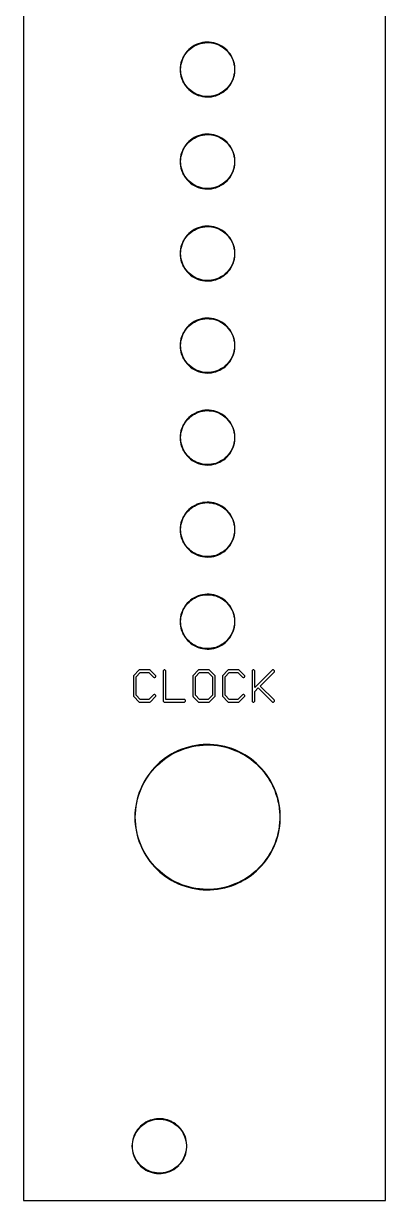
# Model space of a CAD drawing. Extents: x 3 to 23, y 9 to 138.
# Drawn here: x 3.3 to 23.3, y 9.3 to 74.2 of the extents above; entities that cross this region are included whole.
import ezdxf

# ---------------------------------------------------------------- set-up
doc = ezdxf.new("R2010")
doc.units = 0

msp = doc.modelspace()

# ---------------------------------------------------------------- linework, layer by layer
at = {"color": 5, "true_color": 0x0000ff}
msp.add_polyline3d([(23.32228, 9.25322, 0), (23.32228, 137.75436, 0), (3.3401, 137.75436, 0), (3.3401, 9.25322, 0), (23.32228, 9.25322, 0)], close=True, dxfattribs=at)
at = {"color": 34, "true_color": 0x008000}
for points in [[(3.3401, 9.25322, 0), (23.32228, 9.25322, 0), (23.32228, 137.75436, 0), (3.3401, 137.75436, 0), (3.3401, 9.25322, 0)], [(13.34769, 73.19517, 0), (13.22578, 73.17739, 0), (13.22185, 73.17677, 0), (13.10247, 73.14883, 0), (12.98563, 73.11327, 0), (12.87133, 73.06755, 0), (12.86779, 73.06574, 0), (12.75857, 73.00987, 0), (12.65443, 72.94637, 0), (12.55791, 72.87271, 0), (12.46393, 72.79143, 0), (12.37476, 72.70226, 0), (12.29856, 72.60827, 0), (12.22744, 72.50922, 0), (12.16394, 72.40254, 0), (12.16214, 72.399, 0), (12.11134, 72.28724, 0), (12.06562, 72.17294, 0), (12.0326, 72.0561, 0), (12.0072, 71.93671, 0), (12.00658, 71.93279, 0), (11.99134, 71.81088, 0), (11.98625, 71.68895, 0), (11.99134, 71.56703, 0), (12.00658, 71.44512, 0), (12.0072, 71.44119, 0), (12.0326, 71.32181, 0), (12.06562, 71.20497, 0), (12.11134, 71.09067, 0), (12.16214, 70.97891, 0), (12.16394, 70.97537, 0), (12.22744, 70.86869, 0), (12.29856, 70.76963, 0), (12.37476, 70.67565, 0), (12.37757, 70.67283, 0), (12.37759, 70.67282, 0), (12.46393, 70.58647, 0), (12.55791, 70.5052, 0), (12.65443, 70.43154, 0), (12.75857, 70.36803, 0), (12.86779, 70.31216, 0), (12.87133, 70.31036, 0), (12.98563, 70.26464, 0), (13.10247, 70.22908, 0), (13.22185, 70.20113, 0), (13.22578, 70.20052, 0), (13.34769, 70.18274, 0), (13.46962, 70.17512, 0), (13.59154, 70.17766, 0), (13.71346, 70.19036, 0), (13.71738, 70.19098, 0), (13.8393, 70.21384, 0), (13.95614, 70.24432, 0), (14.07044, 70.28749, 0), (14.1822, 70.3383, 0), (14.18574, 70.3401, 0), (14.29242, 70.39852, 0), (14.39402, 70.4671, 0), (14.49054, 70.5433, 0), (14.57944, 70.62712, 0), (14.58225, 70.62993, 0), (14.66353, 70.72136, 0), (14.73973, 70.81789, 0), (14.80577, 70.92203, 0), (14.86165, 71.03125, 0), (14.86345, 71.03479, 0), (14.91425, 71.14655, 0), (14.95235, 71.26085, 0), (14.98283, 71.38023, 0), (15.00315, 71.50215, 0), (15.00378, 71.50608, 0), (15.01394, 71.62799, 0), (15.01394, 71.74992, 0), (15.00378, 71.87184, 0), (15.00315, 71.87576, 0), (14.98283, 71.99768, 0), (14.95235, 72.11705, 0), (14.91425, 72.23135, 0), (14.86345, 72.34312, 0), (14.86165, 72.34666, 0), (14.80577, 72.45587, 0), (14.73973, 72.56001, 0), (14.66353, 72.65654, 0), (14.58225, 72.74798, 0), (14.57944, 72.75078, 0), (14.49054, 72.83461, 0), (14.39402, 72.91081, 0), (14.29242, 72.97938, 0), (14.18574, 73.0378, 0), (14.1822, 73.03961, 0), (14.07044, 73.09041, 0), (13.95614, 73.13359, 0), (13.8393, 73.16406, 0), (13.71738, 73.18693, 0), (13.71346, 73.18755, 0), (13.59154, 73.20026, 0), (13.46962, 73.2028, 0), (13.34769, 73.19517, 0)], [(13.71206, 70.2156, 0), (13.59154, 70.20305, 0), (13.46962, 70.20052, 0), (13.34769, 70.20813, 0), (13.22915, 70.22542, 0), (13.11032, 70.25323, 0), (12.99348, 70.28879, 0), (12.87937, 70.33443, 0), (12.7735, 70.38858, 0), (12.66936, 70.45209, 0), (12.57284, 70.52575, 0), (12.47893, 70.60696, 0), (12.39532, 70.69056, 0), (12.39531, 70.69058, 0), (12.31911, 70.78456, 0), (12.24799, 70.88361, 0), (12.1853, 70.98894, 0), (12.13549, 71.09851, 0), (12.08977, 71.21281, 0), (12.05675, 71.32966, 0), (12.03169, 71.44745, 0), (12.01674, 71.56703, 0), (12.01166, 71.68895, 0), (12.01674, 71.81088, 0), (12.03169, 71.93046, 0), (12.05675, 72.04825, 0), (12.08977, 72.16509, 0), (12.13549, 72.27939, 0), (12.18528, 72.38893, 0), (12.24799, 72.49429, 0), (12.31911, 72.59335, 0), (12.39531, 72.68733, 0), (12.47886, 72.77088, 0), (12.57284, 72.85216, 0), (12.66936, 72.92582, 0), (12.7735, 72.98932, 0), (12.87937, 73.04347, 0), (12.99348, 73.08911, 0), (13.11032, 73.12468, 0), (13.22915, 73.15249, 0), (13.34769, 73.16978, 0), (13.46962, 73.1774, 0), (13.59154, 73.17486, 0), (13.71206, 73.16231, 0), (13.83145, 73.13992, 0), (13.94829, 73.10944, 0), (14.06259, 73.06626, 0), (14.17275, 73.01619, 0), (14.27749, 72.95883, 0), (14.37909, 72.89026, 0), (14.47561, 72.81406, 0), (14.56264, 72.732, 0), (14.64298, 72.64161, 0), (14.71918, 72.54509, 0), (14.78522, 72.44095, 0), (14.83939, 72.33507, 0), (14.8901, 72.22351, 0), (14.9282, 72.10921, 0), (14.95868, 71.98983, 0), (14.9784, 71.87152, 0), (14.98853, 71.74992, 0), (14.98853, 71.62799, 0), (14.97839, 71.50636, 0), (14.95868, 71.38808, 0), (14.9282, 71.2687, 0), (14.8901, 71.1544, 0), (14.83939, 71.04284, 0), (14.78522, 70.93696, 0), (14.71918, 70.83282, 0), (14.64298, 70.7363, 0), (14.56264, 70.6459, 0), (14.47561, 70.56385, 0), (14.37909, 70.48765, 0), (14.27749, 70.41907, 0), (14.17286, 70.36177, 0), (14.06259, 70.31165, 0), (13.94829, 70.26846, 0), (13.83145, 70.23799, 0), (13.71206, 70.2156, 0)], [(13.34769, 68.11517, 0), (13.22578, 68.09739, 0), (13.22185, 68.09677, 0), (13.10247, 68.06883, 0), (12.98563, 68.03327, 0), (12.87133, 67.98755, 0), (12.86779, 67.98575, 0), (12.75857, 67.92986, 0), (12.65443, 67.86637, 0), (12.55791, 67.79271, 0), (12.46393, 67.71142, 0), (12.46112, 67.70862, 0), (12.46111, 67.7086, 0), (12.37476, 67.62226, 0), (12.29856, 67.52827, 0), (12.22744, 67.42922, 0), (12.16394, 67.32254, 0), (12.16214, 67.319, 0), (12.11134, 67.20724, 0), (12.06562, 67.09294, 0), (12.0326, 66.9761, 0), (12.0072, 66.85672, 0), (12.00658, 66.8528, 0), (11.99134, 66.73088, 0), (11.98625, 66.60896, 0), (11.99134, 66.48703, 0), (12.00658, 66.36511, 0), (12.0072, 66.36118, 0), (12.0326, 66.24181, 0), (12.06562, 66.12497, 0), (12.11134, 66.01067, 0), (12.16214, 65.89891, 0), (12.16394, 65.89537, 0), (12.22744, 65.78869, 0), (12.29856, 65.68962, 0), (12.37476, 65.59565, 0), (12.46111, 65.5093, 0), (12.46112, 65.50928, 0), (12.46393, 65.50648, 0), (12.55791, 65.4252, 0), (12.65443, 65.35154, 0), (12.75857, 65.28803, 0), (12.86779, 65.23215, 0), (12.87133, 65.23036, 0), (12.98563, 65.18464, 0), (13.10247, 65.14908, 0), (13.22185, 65.12114, 0), (13.22578, 65.12052, 0), (13.34769, 65.10274, 0), (13.46962, 65.09511, 0), (13.59154, 65.09766, 0), (13.71346, 65.11036, 0), (13.71738, 65.11098, 0), (13.8393, 65.13384, 0), (13.95614, 65.16432, 0), (14.07044, 65.2075, 0), (14.1822, 65.2583, 0), (14.18574, 65.26009, 0), (14.29242, 65.31852, 0), (14.39402, 65.3871, 0), (14.49054, 65.4633, 0), (14.57944, 65.54712, 0), (14.58225, 65.54993, 0), (14.66353, 65.64136, 0), (14.73973, 65.73788, 0), (14.80577, 65.84202, 0), (14.86165, 65.95125, 0), (14.86345, 65.95479, 0), (14.91425, 66.06655, 0), (14.95235, 66.18085, 0), (14.98283, 66.30023, 0), (15.00315, 66.42215, 0), (15.00378, 66.42608, 0), (15.01394, 66.548, 0), (15.01394, 66.66991, 0), (15.00378, 66.79183, 0), (15.00315, 66.79576, 0), (14.98283, 66.91768, 0), (14.95235, 67.03706, 0), (14.91425, 67.15136, 0), (14.86345, 67.26312, 0), (14.86165, 67.26666, 0), (14.80577, 67.37587, 0), (14.73973, 67.48002, 0), (14.66353, 67.57653, 0), (14.58225, 67.66798, 0), (14.57944, 67.67079, 0), (14.49054, 67.75461, 0), (14.39402, 67.83081, 0), (14.29242, 67.89939, 0), (14.18574, 67.9578, 0), (14.1822, 67.95961, 0), (14.07044, 68.0104, 0), (13.95614, 68.05359, 0), (13.8393, 68.08407, 0), (13.71738, 68.10693, 0), (13.71346, 68.10755, 0), (13.59154, 68.12025, 0), (13.46962, 68.1228, 0), (13.34769, 68.11517, 0)], [(13.71206, 65.1356, 0), (13.59154, 65.12305, 0), (13.46962, 65.12051, 0), (13.34769, 65.12813, 0), (13.22915, 65.14542, 0), (13.11032, 65.17323, 0), (12.99348, 65.20878, 0), (12.87919, 65.25451, 0), (12.7735, 65.30858, 0), (12.66936, 65.37209, 0), (12.57284, 65.44575, 0), (12.47886, 65.52703, 0), (12.39531, 65.61058, 0), (12.31911, 65.70456, 0), (12.24799, 65.80361, 0), (12.1853, 65.90894, 0), (12.13549, 66.01851, 0), (12.08977, 66.13281, 0), (12.05675, 66.24966, 0), (12.03169, 66.36746, 0), (12.01674, 66.48703, 0), (12.01166, 66.60896, 0), (12.01674, 66.73088, 0), (12.03169, 66.85045, 0), (12.05675, 66.96825, 0), (12.08977, 67.08508, 0), (12.13549, 67.19938, 0), (12.1853, 67.30897, 0), (12.24799, 67.41428, 0), (12.31911, 67.51335, 0), (12.39527, 67.60728, 0), (12.47886, 67.69088, 0), (12.57284, 67.77216, 0), (12.66936, 67.84582, 0), (12.7735, 67.90931, 0), (12.87918, 67.96339, 0), (12.99348, 68.00912, 0), (13.11032, 68.04468, 0), (13.22915, 68.07249, 0), (13.34769, 68.08978, 0), (13.46962, 68.09739, 0), (13.59154, 68.09486, 0), (13.71206, 68.08231, 0), (13.83145, 68.05992, 0), (13.94829, 68.02943, 0), (14.06259, 67.98626, 0), (14.17276, 67.93618, 0), (14.27749, 67.87884, 0), (14.37909, 67.81026, 0), (14.47561, 67.73406, 0), (14.56253, 67.65211, 0), (14.64298, 67.56161, 0), (14.71918, 67.46509, 0), (14.78522, 67.36095, 0), (14.83943, 67.25499, 0), (14.8901, 67.14351, 0), (14.9282, 67.02921, 0), (14.95868, 66.90983, 0), (14.97839, 66.79155, 0), (14.98853, 66.66991, 0), (14.98853, 66.548, 0), (14.97839, 66.42636, 0), (14.95868, 66.30808, 0), (14.9282, 66.1887, 0), (14.8901, 66.0744, 0), (14.83939, 65.96283, 0), (14.78522, 65.85696, 0), (14.71918, 65.75282, 0), (14.64298, 65.6563, 0), (14.56258, 65.56585, 0), (14.47561, 65.48385, 0), (14.37909, 65.40765, 0), (14.27749, 65.33907, 0), (14.17297, 65.28182, 0), (14.06259, 65.23165, 0), (13.94829, 65.18846, 0), (13.83145, 65.15799, 0), (13.71206, 65.1356, 0)], [(13.34769, 63.03518, 0), (13.22578, 63.0174, 0), (13.22185, 63.01677, 0), (13.10247, 62.98883, 0), (12.98563, 62.95327, 0), (12.87133, 62.90755, 0), (12.86779, 62.90575, 0), (12.75857, 62.84987, 0), (12.65443, 62.78637, 0), (12.55791, 62.71271, 0), (12.46393, 62.63143, 0), (12.37476, 62.54226, 0), (12.29856, 62.44828, 0), (12.22744, 62.34922, 0), (12.16394, 62.24254, 0), (12.16214, 62.239, 0), (12.11134, 62.12724, 0), (12.06562, 62.01294, 0), (12.0326, 61.8961, 0), (12.0072, 61.77672, 0), (12.00658, 61.7728, 0), (11.99134, 61.65087, 0), (11.98625, 61.52896, 0), (11.99134, 61.40704, 0), (12.00658, 61.28511, 0), (12.0072, 61.28119, 0), (12.0326, 61.16181, 0), (12.06562, 61.04497, 0), (12.11134, 60.93067, 0), (12.16214, 60.81891, 0), (12.16394, 60.81537, 0), (12.22744, 60.70869, 0), (12.29856, 60.60963, 0), (12.37476, 60.51565, 0), (12.46393, 60.42648, 0), (12.55791, 60.3452, 0), (12.65443, 60.27154, 0), (12.75857, 60.20804, 0), (12.86779, 60.15216, 0), (12.87133, 60.15036, 0), (12.98563, 60.10464, 0), (13.10247, 60.06908, 0), (13.22185, 60.04114, 0), (13.22578, 60.04051, 0), (13.34769, 60.02273, 0), (13.46962, 60.01512, 0), (13.59154, 60.01765, 0), (13.71346, 60.03035, 0), (13.71738, 60.03098, 0), (13.8393, 60.05384, 0), (13.95614, 60.08432, 0), (14.07044, 60.1275, 0), (14.1822, 60.1783, 0), (14.18574, 60.1801, 0), (14.29242, 60.23852, 0), (14.39402, 60.3071, 0), (14.49054, 60.3833, 0), (14.57944, 60.46712, 0), (14.58225, 60.46993, 0), (14.66353, 60.56137, 0), (14.73973, 60.65789, 0), (14.80577, 60.76203, 0), (14.86165, 60.87125, 0), (14.86345, 60.87479, 0), (14.91425, 60.98655, 0), (14.95235, 61.10085, 0), (14.98283, 61.22023, 0), (15.00315, 61.34215, 0), (15.00378, 61.34607, 0), (15.01394, 61.468, 0), (15.01394, 61.58991, 0), (15.00378, 61.71184, 0), (15.00315, 61.71576, 0), (14.98283, 61.83768, 0), (14.95235, 61.95706, 0), (14.91425, 62.07136, 0), (14.86345, 62.18312, 0), (14.86165, 62.18666, 0), (14.80577, 62.29588, 0), (14.73973, 62.40002, 0), (14.66353, 62.49654, 0), (14.58225, 62.58798, 0), (14.57944, 62.59079, 0), (14.49054, 62.67461, 0), (14.39402, 62.75081, 0), (14.29242, 62.81939, 0), (14.18574, 62.87781, 0), (14.1822, 62.87961, 0), (14.07044, 62.93041, 0), (13.95614, 62.97359, 0), (13.8393, 63.00407, 0), (13.71738, 63.02693, 0), (13.71346, 63.02756, 0), (13.59154, 63.04026, 0), (13.46962, 63.0428, 0), (13.34769, 63.03518, 0)], [(13.71218, 60.05563, 0), (13.59154, 60.04306, 0), (13.46962, 60.04052, 0), (13.34769, 60.04814, 0), (13.22904, 60.06544, 0), (13.11032, 60.09323, 0), (12.99348, 60.12879, 0), (12.87928, 60.17447, 0), (12.7735, 60.22859, 0), (12.66936, 60.29209, 0), (12.57284, 60.36575, 0), (12.47886, 60.44703, 0), (12.39531, 60.53058, 0), (12.31911, 60.62456, 0), (12.24799, 60.72362, 0), (12.1853, 60.82894, 0), (12.13549, 60.93852, 0), (12.08977, 61.05282, 0), (12.05675, 61.16966, 0), (12.03169, 61.28746, 0), (12.01674, 61.40704, 0), (12.01166, 61.52896, 0), (12.01674, 61.65087, 0), (12.03169, 61.77045, 0), (12.05675, 61.88825, 0), (12.08977, 62.00509, 0), (12.13549, 62.11939, 0), (12.1853, 62.22897, 0), (12.24799, 62.33429, 0), (12.31911, 62.43335, 0), (12.39531, 62.52733, 0), (12.47886, 62.61088, 0), (12.57284, 62.69216, 0), (12.66936, 62.76582, 0), (12.7735, 62.82932, 0), (12.87928, 62.88344, 0), (12.99348, 62.92912, 0), (13.11032, 62.96468, 0), (13.22915, 62.99249, 0), (13.34769, 63.00977, 0), (13.46962, 63.01739, 0), (13.59154, 63.01485, 0), (13.71206, 63.00231, 0), (13.83145, 62.97992, 0), (13.94829, 62.94944, 0), (14.06259, 62.90626, 0), (14.17286, 62.85614, 0), (14.27749, 62.79884, 0), (14.37909, 62.73026, 0), (14.47561, 62.65406, 0), (14.56258, 62.57206, 0), (14.64298, 62.48161, 0), (14.71918, 62.38509, 0), (14.78522, 62.28095, 0), (14.83939, 62.17507, 0), (14.8901, 62.06351, 0), (14.9282, 61.94921, 0), (14.95868, 61.82983, 0), (14.97839, 61.71154, 0), (14.98853, 61.58991, 0), (14.98853, 61.468, 0), (14.97839, 61.34637, 0), (14.95868, 61.22808, 0), (14.9282, 61.1087, 0), (14.8901, 60.9944, 0), (14.83939, 60.88284, 0), (14.78522, 60.77696, 0), (14.71918, 60.67282, 0), (14.64298, 60.5763, 0), (14.56258, 60.48585, 0), (14.47561, 60.40385, 0), (14.37909, 60.32765, 0), (14.27749, 60.25907, 0), (14.17286, 60.20177, 0), (14.06259, 60.15165, 0), (13.94829, 60.10847, 0), (13.83145, 60.07799, 0), (13.71218, 60.05563, 0)], [(13.34769, 57.95518, 0), (13.22578, 57.9374, 0), (13.22185, 57.93677, 0), (13.10247, 57.90883, 0), (12.98563, 57.87327, 0), (12.87133, 57.82755, 0), (12.86779, 57.82575, 0), (12.75857, 57.76987, 0), (12.65443, 57.70637, 0), (12.55791, 57.63271, 0), (12.46393, 57.55143, 0), (12.37476, 57.46226, 0), (12.29856, 57.36828, 0), (12.22744, 57.26922, 0), (12.16394, 57.16254, 0), (12.16214, 57.159, 0), (12.11134, 57.04724, 0), (12.06562, 56.93294, 0), (12.0326, 56.8161, 0), (12.0072, 56.69672, 0), (12.00658, 56.6928, 0), (11.99134, 56.57088, 0), (11.98625, 56.44895, 0), (11.99134, 56.32704, 0), (12.00658, 56.20512, 0), (12.0072, 56.20119, 0), (12.0326, 56.08181, 0), (12.06562, 55.96497, 0), (12.11134, 55.85067, 0), (12.16214, 55.73891, 0), (12.16394, 55.73537, 0), (12.22744, 55.62869, 0), (12.29856, 55.52963, 0), (12.37476, 55.43565, 0), (12.46393, 55.34648, 0), (12.55791, 55.2652, 0), (12.65443, 55.19154, 0), (12.75857, 55.12804, 0), (12.86779, 55.07216, 0), (12.87133, 55.07036, 0), (12.98563, 55.02464, 0), (13.10247, 54.98908, 0), (13.22185, 54.96114, 0), (13.22578, 54.96051, 0), (13.34769, 54.94274, 0), (13.46962, 54.93512, 0), (13.59154, 54.93766, 0), (13.71346, 54.95036, 0), (13.71738, 54.95098, 0), (13.8393, 54.97384, 0), (13.95614, 55.00432, 0), (14.07044, 55.0475, 0), (14.1822, 55.0983, 0), (14.18574, 55.1001, 0), (14.29242, 55.15852, 0), (14.39402, 55.2271, 0), (14.49054, 55.3033, 0), (14.57944, 55.38712, 0), (14.58225, 55.38993, 0), (14.66353, 55.48137, 0), (14.73973, 55.57789, 0), (14.80577, 55.68203, 0), (14.86165, 55.79125, 0), (14.86345, 55.79479, 0), (14.91425, 55.90655, 0), (14.95235, 56.02085, 0), (14.98283, 56.14023, 0), (15.00315, 56.26215, 0), (15.00378, 56.26607, 0), (15.01394, 56.388, 0), (15.01394, 56.50992, 0), (15.00378, 56.63184, 0), (15.00315, 56.63576, 0), (14.98283, 56.75768, 0), (14.95235, 56.87706, 0), (14.91425, 56.99136, 0), (14.86345, 57.10312, 0), (14.86165, 57.10666, 0), (14.80577, 57.21588, 0), (14.73973, 57.32002, 0), (14.66353, 57.41654, 0), (14.58225, 57.50798, 0), (14.57944, 57.51079, 0), (14.49054, 57.59461, 0), (14.39402, 57.67081, 0), (14.29242, 57.73939, 0), (14.18574, 57.79781, 0), (14.1822, 57.79961, 0), (14.07044, 57.85041, 0), (13.95614, 57.89359, 0), (13.8393, 57.92407, 0), (13.71738, 57.94693, 0), (13.71346, 57.94756, 0), (13.59154, 57.96026, 0), (13.46962, 57.96279, 0), (13.34769, 57.95518, 0)], [(13.71218, 54.97563, 0), (13.59154, 54.96306, 0), (13.46962, 54.96052, 0), (13.34769, 54.96814, 0), (13.22915, 54.98542, 0), (13.11032, 55.01323, 0), (12.99348, 55.04879, 0), (12.87928, 55.09447, 0), (12.7735, 55.14859, 0), (12.66936, 55.21209, 0), (12.57284, 55.28575, 0), (12.47886, 55.36703, 0), (12.39531, 55.45058, 0), (12.31911, 55.54456, 0), (12.24799, 55.64362, 0), (12.1853, 55.74894, 0), (12.13549, 55.85852, 0), (12.08977, 55.97282, 0), (12.05675, 56.08966, 0), (12.03169, 56.20744, 0), (12.01674, 56.32704, 0), (12.01166, 56.44895, 0), (12.01674, 56.57088, 0), (12.03169, 56.69045, 0), (12.05675, 56.80825, 0), (12.08977, 56.92509, 0), (12.13549, 57.03939, 0), (12.1853, 57.14897, 0), (12.24799, 57.25429, 0), (12.31911, 57.35335, 0), (12.39531, 57.44733, 0), (12.47886, 57.53088, 0), (12.57284, 57.61216, 0), (12.66936, 57.68582, 0), (12.7735, 57.74932, 0), (12.87928, 57.80344, 0), (12.99348, 57.84912, 0), (13.11032, 57.88468, 0), (13.22904, 57.91247, 0), (13.34769, 57.92977, 0), (13.46962, 57.93739, 0), (13.59154, 57.93485, 0), (13.71218, 57.92228, 0), (13.83145, 57.89992, 0), (13.94829, 57.86944, 0), (14.06259, 57.82626, 0), (14.17286, 57.77614, 0), (14.27749, 57.71884, 0), (14.37909, 57.65026, 0), (14.47561, 57.57406, 0), (14.56258, 57.49206, 0), (14.64298, 57.40161, 0), (14.71918, 57.30509, 0), (14.78522, 57.20095, 0), (14.83939, 57.09507, 0), (14.8901, 56.98351, 0), (14.9282, 56.86921, 0), (14.95868, 56.74983, 0), (14.9784, 56.63154, 0), (14.98853, 56.50992, 0), (14.98853, 56.388, 0), (14.97839, 56.26637, 0), (14.95868, 56.14808, 0), (14.9282, 56.0287, 0), (14.8901, 55.9144, 0), (14.83939, 55.80284, 0), (14.78522, 55.69696, 0), (14.71918, 55.59282, 0), (14.64298, 55.4963, 0), (14.56258, 55.40585, 0), (14.47561, 55.32385, 0), (14.37909, 55.24765, 0), (14.27749, 55.17907, 0), (14.17286, 55.12177, 0), (14.06259, 55.07165, 0), (13.94829, 55.02847, 0), (13.83145, 54.99799, 0), (13.71218, 54.97563, 0)], [(13.34769, 52.87518, 0), (13.22578, 52.85739, 0), (13.22185, 52.85677, 0), (13.10247, 52.82883, 0), (12.98563, 52.79327, 0), (12.87133, 52.74755, 0), (12.86779, 52.74575, 0), (12.75857, 52.68987, 0), (12.65443, 52.62637, 0), (12.55791, 52.55271, 0), (12.46393, 52.47143, 0), (12.37476, 52.38226, 0), (12.29856, 52.28828, 0), (12.22744, 52.18922, 0), (12.16394, 52.08254, 0), (12.16214, 52.079, 0), (12.11134, 51.96724, 0), (12.06562, 51.85294, 0), (12.0326, 51.7361, 0), (12.0072, 51.61672, 0), (12.00658, 51.6128, 0), (11.99134, 51.49088, 0), (11.98625, 51.36896, 0), (11.99134, 51.24703, 0), (12.00658, 51.12512, 0), (12.0072, 51.12119, 0), (12.0326, 51.00181, 0), (12.06562, 50.88497, 0), (12.11134, 50.77067, 0), (12.16214, 50.65891, 0), (12.16394, 50.65537, 0), (12.22744, 50.54869, 0), (12.29856, 50.44963, 0), (12.37476, 50.35565, 0), (12.46393, 50.26648, 0), (12.55791, 50.1852, 0), (12.65443, 50.11154, 0), (12.75857, 50.04804, 0), (12.86779, 49.99216, 0), (12.87133, 49.99036, 0), (12.98563, 49.94464, 0), (13.10247, 49.90908, 0), (13.22185, 49.88114, 0), (13.22578, 49.88051, 0), (13.34769, 49.86273, 0), (13.46962, 49.85512, 0), (13.59154, 49.85766, 0), (13.71346, 49.87035, 0), (13.71738, 49.87098, 0), (13.8393, 49.89384, 0), (13.95614, 49.92432, 0), (14.07044, 49.9675, 0), (14.1822, 50.0183, 0), (14.18574, 50.0201, 0), (14.29242, 50.07852, 0), (14.39402, 50.1471, 0), (14.49054, 50.2233, 0), (14.57944, 50.30712, 0), (14.58225, 50.30993, 0), (14.66353, 50.40137, 0), (14.73973, 50.49789, 0), (14.80577, 50.60203, 0), (14.86165, 50.71125, 0), (14.86345, 50.71479, 0), (14.91425, 50.82655, 0), (14.95235, 50.94085, 0), (14.98283, 51.06023, 0), (15.00315, 51.18215, 0), (15.00378, 51.18608, 0), (15.01394, 51.308, 0), (15.01394, 51.42992, 0), (15.00378, 51.55183, 0), (15.00315, 51.55576, 0), (14.98283, 51.67768, 0), (14.95235, 51.79706, 0), (14.91425, 51.91136, 0), (14.86345, 52.02312, 0), (14.86165, 52.02666, 0), (14.80577, 52.13588, 0), (14.73973, 52.24002, 0), (14.66353, 52.33654, 0), (14.58225, 52.42798, 0), (14.57944, 52.43079, 0), (14.49054, 52.51461, 0), (14.39402, 52.59081, 0), (14.29242, 52.65939, 0), (14.18574, 52.71781, 0), (14.1822, 52.71961, 0), (14.07044, 52.77041, 0), (13.95614, 52.81359, 0), (13.8393, 52.84407, 0), (13.71738, 52.86693, 0), (13.71346, 52.86756, 0), (13.59154, 52.88026, 0), (13.46962, 52.8828, 0), (13.34769, 52.87518, 0)], [(13.71218, 49.89563, 0), (13.59154, 49.88306, 0), (13.46962, 49.88052, 0), (13.34769, 49.88814, 0), (13.22915, 49.90542, 0), (13.11032, 49.93323, 0), (12.99348, 49.96879, 0), (12.87928, 50.01447, 0), (12.7735, 50.06859, 0), (12.66936, 50.13209, 0), (12.57284, 50.20575, 0), (12.47886, 50.28703, 0), (12.39531, 50.37058, 0), (12.31911, 50.46456, 0), (12.24799, 50.56362, 0), (12.1853, 50.66894, 0), (12.13549, 50.77852, 0), (12.08977, 50.89282, 0), (12.05675, 51.00966, 0), (12.03169, 51.12745, 0), (12.01674, 51.24703, 0), (12.01166, 51.36896, 0), (12.01674, 51.49088, 0), (12.03169, 51.61045, 0), (12.05675, 51.72825, 0), (12.08977, 51.84509, 0), (12.13549, 51.95939, 0), (12.1853, 52.06897, 0), (12.24799, 52.17429, 0), (12.31911, 52.27335, 0), (12.39531, 52.36733, 0), (12.47886, 52.45088, 0), (12.57284, 52.53216, 0), (12.66936, 52.60582, 0), (12.7735, 52.66932, 0), (12.87928, 52.72344, 0), (12.99348, 52.76912, 0), (13.11032, 52.80468, 0), (13.22904, 52.83247, 0), (13.34769, 52.84978, 0), (13.46962, 52.8574, 0), (13.59154, 52.85485, 0), (13.71206, 52.84231, 0), (13.83145, 52.81992, 0), (13.94829, 52.78944, 0), (14.06259, 52.74626, 0), (14.17286, 52.69614, 0), (14.27749, 52.63884, 0), (14.37909, 52.57026, 0), (14.47561, 52.49406, 0), (14.56258, 52.41206, 0), (14.64298, 52.32161, 0), (14.71918, 52.22509, 0), (14.78522, 52.12095, 0), (14.83939, 52.01507, 0), (14.8901, 51.90351, 0), (14.9282, 51.78921, 0), (14.95868, 51.66983, 0), (14.97839, 51.55155, 0), (14.98853, 51.42992, 0), (14.98853, 51.308, 0), (14.97839, 51.18636, 0), (14.95868, 51.06808, 0), (14.9282, 50.9487, 0), (14.8901, 50.8344, 0), (14.83939, 50.72284, 0), (14.78522, 50.61696, 0), (14.71918, 50.51282, 0), (14.64298, 50.4163, 0), (14.56258, 50.32585, 0), (14.47561, 50.24385, 0), (14.37909, 50.16765, 0), (14.27749, 50.09907, 0), (14.17286, 50.04177, 0), (14.06259, 49.99165, 0), (13.94829, 49.94847, 0), (13.83145, 49.91799, 0), (13.71218, 49.89563, 0)], [(13.34769, 47.79518, 0), (13.22578, 47.7774, 0), (13.22185, 47.77677, 0), (13.10247, 47.74883, 0), (12.98563, 47.71327, 0), (12.87133, 47.66755, 0), (12.86779, 47.66575, 0), (12.75857, 47.60987, 0), (12.65443, 47.54637, 0), (12.55791, 47.47271, 0), (12.46393, 47.39143, 0), (12.37476, 47.30226, 0), (12.29856, 47.20828, 0), (12.22744, 47.10922, 0), (12.16394, 47.00254, 0), (12.16214, 46.999, 0), (12.11134, 46.88724, 0), (12.06562, 46.77294, 0), (12.0326, 46.6561, 0), (12.0072, 46.53672, 0), (12.00658, 46.5328, 0), (11.99134, 46.41088, 0), (11.98625, 46.28896, 0), (11.99134, 46.16704, 0), (12.00658, 46.04512, 0), (12.0072, 46.04119, 0), (12.0326, 45.92181, 0), (12.06562, 45.80497, 0), (12.11134, 45.69067, 0), (12.16214, 45.57891, 0), (12.16394, 45.57537, 0), (12.22744, 45.46869, 0), (12.29856, 45.36963, 0), (12.37476, 45.27565, 0), (12.46393, 45.18648, 0), (12.55791, 45.1052, 0), (12.65443, 45.03154, 0), (12.75857, 44.96804, 0), (12.86779, 44.91216, 0), (12.87133, 44.91036, 0), (12.98563, 44.86464, 0), (13.10247, 44.82908, 0), (13.22185, 44.80114, 0), (13.22578, 44.80051, 0), (13.34769, 44.78274, 0), (13.46962, 44.77511, 0), (13.59154, 44.77766, 0), (13.71346, 44.79035, 0), (13.71738, 44.79098, 0), (13.8393, 44.81384, 0), (13.95614, 44.84432, 0), (14.07044, 44.8875, 0), (14.1822, 44.9383, 0), (14.18574, 44.9401, 0), (14.29242, 44.99852, 0), (14.39402, 45.0671, 0), (14.49054, 45.1433, 0), (14.57944, 45.22712, 0), (14.58225, 45.22993, 0), (14.66353, 45.32137, 0), (14.73973, 45.41789, 0), (14.80577, 45.52203, 0), (14.86165, 45.63125, 0), (14.86345, 45.63479, 0), (14.91425, 45.74655, 0), (14.95235, 45.86085, 0), (14.98283, 45.98023, 0), (15.00315, 46.10215, 0), (15.00378, 46.10608, 0), (15.01394, 46.228, 0), (15.01394, 46.34992, 0), (15.00378, 46.47183, 0), (15.00315, 46.47576, 0), (14.98283, 46.59768, 0), (14.95235, 46.71706, 0), (14.91425, 46.83136, 0), (14.86345, 46.94312, 0), (14.86165, 46.94666, 0), (14.80577, 47.05588, 0), (14.73973, 47.16002, 0), (14.66353, 47.25654, 0), (14.58225, 47.34798, 0), (14.57944, 47.35079, 0), (14.49054, 47.43461, 0), (14.39402, 47.51081, 0), (14.29242, 47.57939, 0), (14.18574, 47.63781, 0), (14.1822, 47.63961, 0), (14.07044, 47.69041, 0), (13.95614, 47.73359, 0), (13.8393, 47.76407, 0), (13.71738, 47.78693, 0), (13.71346, 47.78756, 0), (13.59154, 47.80026, 0), (13.46962, 47.8028, 0), (13.34769, 47.79518, 0)], [(13.71218, 44.81563, 0), (13.59154, 44.80306, 0), (13.46962, 44.80052, 0), (13.34769, 44.80814, 0), (13.22904, 44.82544, 0), (13.11032, 44.85323, 0), (12.99348, 44.88879, 0), (12.87928, 44.93447, 0), (12.7735, 44.98859, 0), (12.66936, 45.05209, 0), (12.57284, 45.12575, 0), (12.47886, 45.20703, 0), (12.39531, 45.29058, 0), (12.31911, 45.38456, 0), (12.24799, 45.48362, 0), (12.1853, 45.58894, 0), (12.13549, 45.69852, 0), (12.08977, 45.81282, 0), (12.05675, 45.92966, 0), (12.03169, 46.04744, 0), (12.01674, 46.16704, 0), (12.01166, 46.28896, 0), (12.01674, 46.41088, 0), (12.03169, 46.53045, 0), (12.05675, 46.64825, 0), (12.08977, 46.76509, 0), (12.13549, 46.87939, 0), (12.1853, 46.98897, 0), (12.24799, 47.09429, 0), (12.31911, 47.19335, 0), (12.39531, 47.28733, 0), (12.47886, 47.37088, 0), (12.57284, 47.45216, 0), (12.66936, 47.52582, 0), (12.7735, 47.58932, 0), (12.87928, 47.64344, 0), (12.99348, 47.68912, 0), (13.11032, 47.72468, 0), (13.22904, 47.75247, 0), (13.34769, 47.76978, 0), (13.46962, 47.77739, 0), (13.59154, 47.77486, 0), (13.71218, 47.76228, 0), (13.83145, 47.73992, 0), (13.94829, 47.70944, 0), (14.06259, 47.66626, 0), (14.17286, 47.61614, 0), (14.27749, 47.55884, 0), (14.37909, 47.49026, 0), (14.47561, 47.41406, 0), (14.56258, 47.33206, 0), (14.64298, 47.24161, 0), (14.71918, 47.14509, 0), (14.78522, 47.04095, 0), (14.83939, 46.93507, 0), (14.8901, 46.82351, 0), (14.9282, 46.70921, 0), (14.95868, 46.58983, 0), (14.97839, 46.47155, 0), (14.98853, 46.34992, 0), (14.98853, 46.228, 0), (14.97839, 46.10636, 0), (14.95868, 45.98808, 0), (14.9282, 45.8687, 0), (14.8901, 45.7544, 0), (14.83939, 45.64284, 0), (14.78522, 45.53696, 0), (14.71918, 45.43282, 0), (14.64298, 45.3363, 0), (14.56258, 45.24585, 0), (14.47561, 45.16385, 0), (14.37909, 45.08765, 0), (14.27749, 45.01907, 0), (14.17286, 44.96177, 0), (14.06259, 44.91165, 0), (13.94829, 44.86847, 0), (13.83145, 44.83799, 0), (13.71218, 44.81563, 0)], [(13.34769, 42.71518, 0), (13.22578, 42.6974, 0), (13.22185, 42.69677, 0), (13.10247, 42.66883, 0), (12.98563, 42.63327, 0), (12.87133, 42.58755, 0), (12.86779, 42.58575, 0), (12.75857, 42.52987, 0), (12.65443, 42.46637, 0), (12.55791, 42.39271, 0), (12.46393, 42.31143, 0), (12.37476, 42.22226, 0), (12.29856, 42.12828, 0), (12.22744, 42.02922, 0), (12.16394, 41.92254, 0), (12.16214, 41.91899, 0), (12.11134, 41.80724, 0), (12.06562, 41.69294, 0), (12.0326, 41.57609, 0), (12.0072, 41.45671, 0), (12.00658, 41.45279, 0), (11.99134, 41.33088, 0), (11.98625, 41.20895, 0), (11.99134, 41.08703, 0), (12.00658, 40.96512, 0), (12.0072, 40.96119, 0), (12.0326, 40.84181, 0), (12.06562, 40.72497, 0), (12.11134, 40.61067, 0), (12.16214, 40.49891, 0), (12.16394, 40.49537, 0), (12.22744, 40.38868, 0), (12.29856, 40.28963, 0), (12.37476, 40.19565, 0), (12.37757, 40.19283, 0), (12.37759, 40.19282, 0), (12.46393, 40.10648, 0), (12.55791, 40.0252, 0), (12.65443, 39.95154, 0), (12.75857, 39.88803, 0), (12.86779, 39.83216, 0), (12.87133, 39.83036, 0), (12.98563, 39.78464, 0), (13.10247, 39.74908, 0), (13.22185, 39.72114, 0), (13.22578, 39.7205, 0), (13.34769, 39.70274, 0), (13.46962, 39.69511, 0), (13.59154, 39.69765, 0), (13.71346, 39.71035, 0), (13.71738, 39.71098, 0), (13.8393, 39.73384, 0), (13.95614, 39.76432, 0), (14.07044, 39.80749, 0), (14.1822, 39.8583, 0), (14.18574, 39.8601, 0), (14.29242, 39.91852, 0), (14.39402, 39.9871, 0), (14.49054, 40.0633, 0), (14.57944, 40.14712, 0), (14.58225, 40.14993, 0), (14.66353, 40.24137, 0), (14.73973, 40.33789, 0), (14.80577, 40.44203, 0), (14.86165, 40.55125, 0), (14.86345, 40.55478, 0), (14.91425, 40.66655, 0), (14.95235, 40.78085, 0), (14.98283, 40.90023, 0), (15.00315, 41.02215, 0), (15.00378, 41.02608, 0), (15.01394, 41.148, 0), (15.01394, 41.26992, 0), (15.00378, 41.39183, 0), (15.00315, 41.39576, 0), (14.98283, 41.51768, 0), (14.95235, 41.63706, 0), (14.91425, 41.75136, 0), (14.86345, 41.86312, 0), (14.86165, 41.86666, 0), (14.80577, 41.97588, 0), (14.73973, 42.08002, 0), (14.66353, 42.17654, 0), (14.58225, 42.26798, 0), (14.57944, 42.27079, 0), (14.49054, 42.35461, 0), (14.39402, 42.43081, 0), (14.29242, 42.49939, 0), (14.18574, 42.55781, 0), (14.1822, 42.55961, 0), (14.07044, 42.61041, 0), (13.95614, 42.65359, 0), (13.8393, 42.68407, 0), (13.71738, 42.70693, 0), (13.71346, 42.70756, 0), (13.59154, 42.72026, 0), (13.46962, 42.7228, 0), (13.34769, 42.71518, 0)], [(13.71218, 39.73563, 0), (13.59154, 39.72305, 0), (13.46962, 39.72052, 0), (13.34769, 39.72814, 0), (13.22893, 39.74546, 0), (13.11032, 39.77323, 0), (12.99348, 39.80879, 0), (12.87937, 39.85443, 0), (12.7735, 39.90858, 0), (12.66936, 39.97209, 0), (12.57284, 40.04575, 0), (12.47886, 40.12703, 0), (12.39532, 40.21056, 0), (12.39531, 40.21058, 0), (12.31911, 40.30456, 0), (12.24799, 40.40361, 0), (12.1853, 40.50894, 0), (12.13549, 40.61851, 0), (12.08977, 40.73281, 0), (12.05675, 40.84966, 0), (12.03169, 40.96745, 0), (12.01674, 41.08703, 0), (12.01166, 41.20895, 0), (12.01674, 41.33088, 0), (12.03169, 41.45046, 0), (12.05675, 41.56825, 0), (12.08977, 41.68509, 0), (12.13549, 41.79939, 0), (12.1853, 41.90897, 0), (12.24799, 42.01429, 0), (12.31911, 42.11335, 0), (12.39531, 42.20733, 0), (12.47886, 42.29088, 0), (12.57284, 42.37216, 0), (12.66936, 42.44582, 0), (12.7735, 42.50932, 0), (12.87928, 42.56344, 0), (12.99348, 42.60912, 0), (13.11032, 42.64468, 0), (13.22915, 42.67249, 0), (13.34769, 42.68978, 0), (13.46962, 42.69739, 0), (13.59154, 42.69486, 0), (13.71206, 42.68231, 0), (13.83145, 42.65992, 0), (13.94829, 42.62944, 0), (14.06259, 42.58626, 0), (14.17286, 42.53614, 0), (14.27749, 42.47884, 0), (14.37909, 42.41026, 0), (14.47561, 42.33406, 0), (14.56258, 42.25206, 0), (14.64298, 42.16161, 0), (14.71918, 42.06509, 0), (14.78522, 41.96095, 0), (14.83935, 41.85515, 0), (14.8901, 41.74351, 0), (14.9282, 41.62921, 0), (14.95868, 41.50983, 0), (14.97839, 41.39155, 0), (14.98853, 41.26992, 0), (14.98853, 41.148, 0), (14.97839, 41.02636, 0), (14.95868, 40.90808, 0), (14.9282, 40.7887, 0), (14.8901, 40.6744, 0), (14.83939, 40.56284, 0), (14.78522, 40.45696, 0), (14.71918, 40.35282, 0), (14.64298, 40.2563, 0), (14.56264, 40.1659, 0), (14.47561, 40.08385, 0), (14.37909, 40.00765, 0), (14.27749, 39.93907, 0), (14.17286, 39.88177, 0), (14.06259, 39.83165, 0), (13.94829, 39.78846, 0), (13.83145, 39.75799, 0), (13.71218, 39.73563, 0)], [(9.75614, 38.5445, 0), (9.73259, 38.54077, 0), (9.71135, 38.52994, 0), (9.42271, 38.2413, 0), (9.41188, 38.22005, 0), (9.40816, 38.19652, 0), (9.40816, 37.11193, 0), (9.41188, 37.08838, 0), (9.42271, 37.06715, 0), (9.43957, 37.05028, 0), (9.43959, 37.05027, 0), (9.71135, 36.7785, 0), (9.73259, 36.76768, 0), (9.75614, 36.76395, 0), (10.29716, 36.76395, 0), (10.3207, 36.76768, 0), (10.34193, 36.7785, 0), (10.63058, 37.06715, 0), (10.64141, 37.08838, 0), (10.64514, 37.11193, 0), (10.64141, 37.13548, 0), (10.63058, 37.15672, 0), (10.61372, 37.17358, 0), (10.59248, 37.18441, 0), (10.56894, 37.18813, 0), (10.54539, 37.18441, 0), (10.52415, 37.17358, 0), (10.26692, 36.91635, 0), (9.78637, 36.91635, 0), (9.56056, 37.14216, 0), (9.56056, 38.16629, 0), (9.78637, 38.3921, 0), (10.26692, 38.3921, 0), (10.52415, 38.13487, 0), (10.54539, 38.12404, 0), (10.56894, 38.12032, 0), (10.59248, 38.12404, 0), (10.61372, 38.13487, 0), (10.63058, 38.15173, 0), (10.64141, 38.17297, 0), (10.64514, 38.19652, 0), (10.64141, 38.22005, 0), (10.63058, 38.2413, 0), (10.35881, 38.51306, 0), (10.3588, 38.51308, 0), (10.34193, 38.52994, 0), (10.3207, 38.54077, 0), (10.29716, 38.5445, 0), (9.75614, 38.5445, 0)], [(12.20724, 36.76395, 0), (12.23078, 36.76768, 0), (12.25202, 36.7785, 0), (12.26888, 36.79537, 0), (12.27971, 36.8166, 0), (12.28344, 36.84015, 0), (12.27971, 36.8637, 0), (12.26888, 36.88494, 0), (12.25202, 36.9018, 0), (12.23078, 36.91263, 0), (12.20724, 36.91635, 0), (11.19886, 36.91635, 0), (11.19886, 38.4683, 0), (11.19513, 38.49184, 0), (11.1843, 38.51308, 0), (11.16744, 38.52994, 0), (11.1462, 38.54077, 0), (11.12266, 38.5445, 0), (11.09911, 38.54077, 0), (11.07787, 38.52994, 0), (11.06101, 38.51308, 0), (11.05018, 38.49184, 0), (11.04646, 38.4683, 0), (11.04646, 36.84015, 0), (11.05018, 36.8166, 0), (11.06101, 36.79537, 0), (11.07787, 36.7785, 0), (11.09911, 36.76768, 0), (11.12266, 36.76395, 0), (12.20724, 36.76395, 0)], [(13.0302, 38.5445, 0), (13.00665, 38.54077, 0), (12.98541, 38.52994, 0), (12.69677, 38.2413, 0), (12.68594, 38.22005, 0), (12.68222, 38.19652, 0), (12.68222, 37.11193, 0), (12.68594, 37.08838, 0), (12.69677, 37.06715, 0), (12.71363, 37.05028, 0), (12.71365, 37.05027, 0), (12.98541, 36.7785, 0), (13.00665, 36.76768, 0), (13.0302, 36.76395, 0), (13.57121, 36.76395, 0), (13.59476, 36.76768, 0), (13.616, 36.7785, 0), (13.88776, 37.05027, 0), (13.88778, 37.05028, 0), (13.90464, 37.06715, 0), (13.91547, 37.08838, 0), (13.9192, 37.11193, 0), (13.9192, 38.19652, 0), (13.91547, 38.22005, 0), (13.90464, 38.2413, 0), (13.616, 38.52994, 0), (13.59476, 38.54077, 0), (13.57121, 38.5445, 0), (13.0302, 38.5445, 0)], [(13.54098, 36.91635, 0), (13.06043, 36.91635, 0), (12.83462, 37.14216, 0), (12.83462, 38.16629, 0), (13.06043, 38.3921, 0), (13.54098, 38.3921, 0), (13.7668, 38.16628, 0), (13.7668, 37.14217, 0), (13.54098, 36.91635, 0)], [(14.66596, 38.5445, 0), (14.64241, 38.54077, 0), (14.62117, 38.52994, 0), (14.60431, 38.51308, 0), (14.33507, 38.2413, 0), (14.32424, 38.22005, 0), (14.32051, 38.19652, 0), (14.32051, 37.11193, 0), (14.32424, 37.08838, 0), (14.33507, 37.06715, 0), (14.60431, 36.79537, 0), (14.62117, 36.7785, 0), (14.64241, 36.76768, 0), (14.66596, 36.76395, 0), (15.20952, 36.76395, 0), (15.23306, 36.76768, 0), (15.2543, 36.7785, 0), (15.54294, 37.06715, 0), (15.55377, 37.08838, 0), (15.5575, 37.11193, 0), (15.55377, 37.13548, 0), (15.54294, 37.15672, 0), (15.52608, 37.17358, 0), (15.50484, 37.18441, 0), (15.4813, 37.18813, 0), (15.45775, 37.18441, 0), (15.43651, 37.17358, 0), (15.17928, 36.91635, 0), (14.69648, 36.91635, 0), (14.47291, 37.14203, 0), (14.47291, 38.16642, 0), (14.69648, 38.3921, 0), (15.17928, 38.3921, 0), (15.43651, 38.13487, 0), (15.45775, 38.12404, 0), (15.4813, 38.12032, 0), (15.50484, 38.12404, 0), (15.52608, 38.13487, 0), (15.54294, 38.15173, 0), (15.55377, 38.17297, 0), (15.5575, 38.19652, 0), (15.55377, 38.22005, 0), (15.54294, 38.2413, 0), (15.2543, 38.52994, 0), (15.23306, 38.54077, 0), (15.20952, 38.5445, 0), (14.66596, 38.5445, 0)], [(17.11705, 36.76395, 0), (17.1406, 36.76768, 0), (17.16184, 36.7785, 0), (17.1787, 36.79537, 0), (17.18953, 36.8166, 0), (17.19325, 36.84015, 0), (17.18953, 36.8637, 0), (17.1787, 36.88494, 0), (16.40941, 37.65421, 0), (17.1787, 38.42351, 0), (17.18953, 38.44475, 0), (17.19325, 38.4683, 0), (17.18953, 38.49184, 0), (17.1787, 38.51308, 0), (17.16184, 38.52994, 0), (17.1406, 38.54077, 0), (17.11705, 38.5445, 0), (17.0935, 38.54077, 0), (17.07227, 38.52994, 0), (16.10868, 37.56635, 0), (16.10868, 38.4683, 0), (16.10494, 38.49184, 0), (16.09412, 38.51308, 0), (16.07726, 38.52994, 0), (16.05602, 38.54077, 0), (16.03248, 38.5445, 0), (16.00893, 38.54077, 0), (15.98769, 38.52994, 0), (15.97083, 38.51308, 0), (15.96, 38.49184, 0), (15.95628, 38.4683, 0), (15.95628, 36.84015, 0), (15.96, 36.8166, 0), (15.97083, 36.79537, 0), (15.98769, 36.7785, 0), (16.00893, 36.76768, 0), (16.03248, 36.76395, 0), (16.05602, 36.76768, 0), (16.07726, 36.7785, 0), (16.09412, 36.79537, 0), (16.10494, 36.8166, 0), (16.10868, 36.84015, 0), (16.10868, 37.35348, 0), (16.30299, 37.54779, 0), (17.07227, 36.7785, 0), (17.0935, 36.76768, 0), (17.11705, 36.76395, 0)], [(13.24863, 34.41954, 0), (13.04798, 34.40176, 0), (12.84986, 34.37382, 0), (12.84593, 34.37319, 0), (12.64781, 34.33509, 0), (12.45223, 34.28683, 0), (12.25919, 34.23095, 0), (12.07123, 34.16491, 0), (11.88327, 34.08871, 0), (11.70293, 34.00235, 0), (11.69939, 34.00054, 0), (11.52159, 33.90657, 0), (11.34887, 33.80243, 0), (11.18123, 33.69066, 0), (11.02121, 33.56875, 0), (10.86627, 33.44175, 0), (10.71641, 33.30458, 0), (10.7136, 33.30178, 0), (10.5739, 33.15954, 0), (10.43928, 33.00968, 0), (10.31228, 32.8522, 0), (10.19544, 32.68963, 0), (10.08622, 32.522, 0), (9.98462, 32.34928, 0), (9.89064, 32.16894, 0), (9.88884, 32.1654, 0), (9.80756, 31.98252, 0), (9.73136, 31.7971, 0), (9.66785, 31.6066, 0), (9.61198, 31.41356, 0), (9.5688, 31.21798, 0), (9.53323, 31.01986, 0), (9.53262, 31.01594, 0), (9.50722, 30.81528, 0), (9.49197, 30.61462, 0), (9.48689, 30.41396, 0), (9.49197, 30.21329, 0), (9.50722, 30.01263, 0), (9.53262, 29.81198, 0), (9.53323, 29.80805, 0), (9.5688, 29.60993, 0), (9.61198, 29.41435, 0), (9.66785, 29.22131, 0), (9.73136, 29.03081, 0), (9.80756, 28.84539, 0), (9.88884, 28.66251, 0), (9.89064, 28.65897, 0), (9.98462, 28.47863, 0), (10.08622, 28.30591, 0), (10.19544, 28.13827, 0), (10.31228, 27.97571, 0), (10.43928, 27.81823, 0), (10.5739, 27.66837, 0), (10.7136, 27.52613, 0), (10.71641, 27.52332, 0), (10.86627, 27.38616, 0), (11.02121, 27.25916, 0), (11.18123, 27.13724, 0), (11.34887, 27.02548, 0), (11.52159, 26.92134, 0), (11.69939, 26.82736, 0), (11.70293, 26.82556, 0), (11.88327, 26.7392, 0), (12.07123, 26.663, 0), (12.25919, 26.59696, 0), (12.45223, 26.54108, 0), (12.64781, 26.49282, 0), (12.84593, 26.45472, 0), (12.84986, 26.4541, 0), (13.04798, 26.42616, 0), (13.24863, 26.40838, 0), (13.4493, 26.40076, 0), (13.64995, 26.4033, 0), (13.85062, 26.416, 0), (14.05128, 26.43886, 0), (14.0552, 26.43948, 0), (14.25332, 26.4725, 0), (14.4489, 26.51568, 0), (14.64448, 26.56648, 0), (14.83498, 26.62998, 0), (15.02294, 26.7011, 0), (15.20836, 26.78238, 0), (15.38616, 26.87128, 0), (15.3897, 26.87308, 0), (15.56496, 26.97214, 0), (15.73514, 27.08136, 0), (15.90024, 27.1982, 0), (16.05772, 27.32012, 0), (16.21012, 27.4522, 0), (16.3549, 27.5919, 0), (16.35771, 27.59471, 0), (16.49486, 27.74203, 0), (16.62441, 27.89443, 0), (16.74633, 28.05445, 0), (16.86063, 28.21955, 0), (16.96731, 28.39227, 0), (17.06383, 28.56753, 0), (17.06562, 28.57107, 0), (17.15199, 28.75141, 0), (17.23073, 28.93683, 0), (17.30185, 29.12733, 0), (17.36027, 29.31783, 0), (17.41106, 29.51341, 0), (17.4517, 29.70899, 0), (17.45233, 29.71291, 0), (17.48281, 29.91357, 0), (17.50312, 30.1117, 0), (17.51329, 30.31236, 0), (17.51329, 30.51555, 0), (17.50312, 30.71622, 0), (17.48281, 30.91434, 0), (17.45233, 31.115, 0), (17.4517, 31.11892, 0), (17.41106, 31.3145, 0), (17.36027, 31.51008, 0), (17.30185, 31.70058, 0), (17.23073, 31.89108, 0), (17.15199, 32.0765, 0), (17.06562, 32.25683, 0), (17.06383, 32.26038, 0), (16.96731, 32.43564, 0), (16.86063, 32.60835, 0), (16.74633, 32.77346, 0), (16.62441, 32.93348, 0), (16.49486, 33.08588, 0), (16.35771, 33.23319, 0), (16.3549, 33.23601, 0), (16.21012, 33.37571, 0), (16.05772, 33.50779, 0), (15.90024, 33.62971, 0), (15.73514, 33.74655, 0), (15.56496, 33.85577, 0), (15.3897, 33.95483, 0), (15.38616, 33.95662, 0), (15.20836, 34.04553, 0), (15.02294, 34.12681, 0), (14.83498, 34.19793, 0), (14.64448, 34.26142, 0), (14.4489, 34.31223, 0), (14.25332, 34.35541, 0), (14.0552, 34.38843, 0), (14.05128, 34.38906, 0), (13.85062, 34.41192, 0), (13.64995, 34.42461, 0), (13.4493, 34.42716, 0), (13.24863, 34.41954, 0)], [(13.85062, 26.4414, 0), (13.64995, 26.4287, 0), (13.4493, 26.42616, 0), (13.24863, 26.43378, 0), (13.04798, 26.45155, 0), (12.85228, 26.47916, 0), (12.65566, 26.51697, 0), (12.46008, 26.56523, 0), (12.26704, 26.62111, 0), (12.07908, 26.68715, 0), (11.89112, 26.76335, 0), (11.71221, 26.84902, 0), (11.53652, 26.94189, 0), (11.3638, 27.04603, 0), (11.19616, 27.15779, 0), (11.03614, 27.27971, 0), (10.8812, 27.40671, 0), (10.73184, 27.54342, 0), (10.59445, 27.6833, 0), (10.45983, 27.83316, 0), (10.33283, 27.99064, 0), (10.21599, 28.1532, 0), (10.10676, 28.32084, 0), (10.00517, 28.49356, 0), (9.91273, 28.67094, 0), (9.8317, 28.85324, 0), (9.7555, 29.03866, 0), (9.69201, 29.22916, 0), (9.63613, 29.4222, 0), (9.59295, 29.61778, 0), (9.55784, 29.81337, 0), (9.53262, 30.01263, 0), (9.51737, 30.21329, 0), (9.5123, 30.41396, 0), (9.51737, 30.61462, 0), (9.53262, 30.81528, 0), (9.55784, 31.01452, 0), (9.59295, 31.21013, 0), (9.63613, 31.40571, 0), (9.69201, 31.59875, 0), (9.7555, 31.78925, 0), (9.8317, 31.97467, 0), (9.91273, 32.15697, 0), (10.00517, 32.33435, 0), (10.10676, 32.50707, 0), (10.21599, 32.6747, 0), (10.33283, 32.83726, 0), (10.45983, 32.99475, 0), (10.59445, 33.14461, 0), (10.73174, 33.2844, 0), (10.8812, 33.4212, 0), (11.03614, 33.5482, 0), (11.19616, 33.67011, 0), (11.3638, 33.78188, 0), (11.53652, 33.88602, 0), (11.71241, 33.97898, 0), (11.89112, 34.06456, 0), (12.07908, 34.14076, 0), (12.26704, 34.2068, 0), (12.46008, 34.26268, 0), (12.65566, 34.31094, 0), (12.85228, 34.34875, 0), (13.04798, 34.37636, 0), (13.24863, 34.39412, 0), (13.4493, 34.40175, 0), (13.64995, 34.3992, 0), (13.85062, 34.38651, 0), (14.05081, 34.3637, 0), (14.24547, 34.33126, 0), (14.44105, 34.28808, 0), (14.63663, 34.23728, 0), (14.82713, 34.17378, 0), (15.01509, 34.10266, 0), (15.20051, 34.02138, 0), (15.37523, 33.93402, 0), (15.55003, 33.83522, 0), (15.72021, 33.726, 0), (15.88531, 33.60916, 0), (16.04279, 33.48724, 0), (16.19519, 33.35516, 0), (16.33797, 33.21739, 0), (16.47431, 33.07095, 0), (16.60386, 32.91855, 0), (16.72578, 32.75853, 0), (16.84008, 32.59343, 0), (16.94676, 32.42071, 0), (17.04248, 32.24691, 0), (17.12784, 32.06865, 0), (17.20658, 31.88323, 0), (17.2777, 31.69273, 0), (17.33612, 31.50223, 0), (17.38692, 31.30665, 0), (17.4274, 31.11183, 0), (17.45742, 30.91434, 0), (17.47774, 30.71622, 0), (17.4879, 30.51555, 0), (17.4879, 30.31236, 0), (17.47774, 30.1117, 0), (17.45742, 29.91357, 0), (17.4274, 29.71608, 0), (17.38692, 29.52126, 0), (17.33612, 29.32568, 0), (17.2777, 29.13518, 0), (17.20658, 28.94468, 0), (17.12784, 28.75926, 0), (17.04248, 28.581, 0), (16.94676, 28.4072, 0), (16.84008, 28.23448, 0), (16.72578, 28.06938, 0), (16.60386, 27.90936, 0), (16.47431, 27.75696, 0), (16.33806, 27.61061, 0), (16.19519, 27.47275, 0), (16.04279, 27.34067, 0), (15.88531, 27.21875, 0), (15.72021, 27.10191, 0), (15.55003, 26.99269, 0), (15.37523, 26.89389, 0), (15.20051, 26.80653, 0), (15.01509, 26.72525, 0), (14.82713, 26.65413, 0), (14.63663, 26.59063, 0), (14.44105, 26.53983, 0), (14.24547, 26.49665, 0), (14.05081, 26.46421, 0), (13.85062, 26.4414, 0)], [(10.68832, 13.75918, 0), (10.5664, 13.74139, 0), (10.56247, 13.74077, 0), (10.44309, 13.71283, 0), (10.32625, 13.67727, 0), (10.21195, 13.63155, 0), (10.20841, 13.62975, 0), (10.09919, 13.57387, 0), (9.99505, 13.51037, 0), (9.89852, 13.43671, 0), (9.80455, 13.35543, 0), (9.71538, 13.26626, 0), (9.63918, 13.17228, 0), (9.56805, 13.07322, 0), (9.50456, 12.96654, 0), (9.50276, 12.963, 0), (9.45196, 12.85124, 0), (9.40624, 12.73694, 0), (9.37322, 12.6201, 0), (9.34782, 12.50072, 0), (9.34719, 12.49679, 0), (9.33195, 12.37488, 0), (9.32687, 12.25296, 0), (9.33195, 12.13104, 0), (9.34719, 12.00912, 0), (9.34782, 12.00519, 0), (9.37322, 11.88581, 0), (9.40624, 11.76897, 0), (9.45196, 11.65467, 0), (9.50276, 11.54291, 0), (9.50456, 11.53937, 0), (9.56805, 11.43269, 0), (9.63918, 11.33363, 0), (9.71538, 11.23965, 0), (9.80455, 11.15048, 0), (9.89852, 11.0692, 0), (9.99505, 10.99554, 0), (10.09919, 10.93204, 0), (10.20841, 10.87616, 0), (10.21195, 10.87436, 0), (10.32625, 10.82864, 0), (10.44309, 10.79308, 0), (10.56247, 10.76514, 0), (10.5664, 10.76452, 0), (10.68832, 10.74674, 0), (10.81023, 10.73912, 0), (10.93216, 10.74166, 0), (11.05408, 10.75435, 0), (11.058, 10.75498, 0), (11.17992, 10.77784, 0), (11.29676, 10.80832, 0), (11.41106, 10.8515, 0), (11.52282, 10.9023, 0), (11.52636, 10.9041, 0), (11.63304, 10.96252, 0), (11.73464, 11.0311, 0), (11.83116, 11.1073, 0), (11.92006, 11.19112, 0), (11.92287, 11.19393, 0), (12.00415, 11.28537, 0), (12.08035, 11.38189, 0), (12.14639, 11.48603, 0), (12.20227, 11.59525, 0), (12.20407, 11.59879, 0), (12.25487, 11.71055, 0), (12.29297, 11.82485, 0), (12.32345, 11.94423, 0), (12.34377, 12.06615, 0), (12.3444, 12.07008, 0), (12.35456, 12.19199, 0), (12.35456, 12.31392, 0), (12.3444, 12.43584, 0), (12.34377, 12.43976, 0), (12.32345, 12.56168, 0), (12.29297, 12.68106, 0), (12.25487, 12.79536, 0), (12.20407, 12.90712, 0), (12.20227, 12.91066, 0), (12.14639, 13.01988, 0), (12.08035, 13.12402, 0), (12.00415, 13.22054, 0), (11.92287, 13.31198, 0), (11.92006, 13.31479, 0), (11.83116, 13.39861, 0), (11.73464, 13.47481, 0), (11.63304, 13.54339, 0), (11.52636, 13.60181, 0), (11.52282, 13.60361, 0), (11.41106, 13.65441, 0), (11.29676, 13.69759, 0), (11.17992, 13.72807, 0), (11.058, 13.75093, 0), (11.05408, 13.75156, 0), (10.93216, 13.76426, 0), (10.81023, 13.7668, 0), (10.68832, 13.75918, 0)], [(11.0528, 10.77963, 0), (10.93216, 10.76706, 0), (10.81023, 10.76452, 0), (10.68832, 10.77214, 0), (10.56966, 10.78944, 0), (10.45093, 10.81723, 0), (10.33409, 10.85279, 0), (10.21994, 10.89845, 0), (10.11412, 10.95259, 0), (10.00998, 11.01609, 0), (9.91346, 11.08975, 0), (9.81948, 11.17103, 0), (9.73593, 11.25458, 0), (9.65973, 11.34856, 0), (9.5886, 11.44762, 0), (9.52592, 11.55294, 0), (9.47611, 11.66252, 0), (9.43038, 11.77682, 0), (9.39737, 11.89366, 0), (9.37232, 12.01133, 0), (9.35736, 12.13104, 0), (9.35228, 12.25296, 0), (9.35736, 12.37488, 0), (9.37232, 12.49458, 0), (9.39737, 12.61225, 0), (9.43038, 12.72909, 0), (9.47611, 12.84339, 0), (9.52592, 12.95297, 0), (9.5886, 13.05829, 0), (9.65973, 13.15735, 0), (9.73593, 13.25133, 0), (9.81948, 13.33488, 0), (9.91346, 13.41616, 0), (10.00998, 13.48982, 0), (10.11412, 13.55332, 0), (10.21994, 13.60746, 0), (10.33409, 13.65312, 0), (10.45093, 13.68868, 0), (10.56966, 13.71647, 0), (10.68832, 13.73378, 0), (10.81023, 13.74139, 0), (10.93216, 13.73886, 0), (11.05268, 13.72631, 0), (11.17207, 13.70392, 0), (11.28891, 13.67344, 0), (11.40321, 13.63026, 0), (11.51348, 13.58014, 0), (11.61811, 13.52284, 0), (11.71971, 13.45426, 0), (11.81623, 13.37806, 0), (11.9032, 13.29606, 0), (11.9836, 13.20561, 0), (12.0598, 13.10909, 0), (12.12584, 13.00495, 0), (12.18001, 12.89907, 0), (12.23072, 12.78751, 0), (12.26882, 12.67321, 0), (12.2993, 12.55383, 0), (12.31903, 12.43542, 0), (12.32915, 12.31392, 0), (12.32915, 12.19199, 0), (12.31903, 12.07048, 0), (12.2993, 11.95208, 0), (12.26882, 11.8327, 0), (12.23072, 11.7184, 0), (12.18001, 11.60684, 0), (12.12584, 11.50096, 0), (12.0598, 11.39682, 0), (11.9836, 11.3003, 0), (11.9032, 11.20985, 0), (11.81623, 11.12785, 0), (11.71971, 11.05165, 0), (11.61811, 10.98307, 0), (11.51348, 10.92577, 0), (11.40321, 10.87565, 0), (11.28891, 10.83247, 0), (11.17207, 10.80199, 0), (11.0528, 10.77963, 0)]]:
    msp.add_polyline3d(points, close=True, dxfattribs=at)

doc.saveas('drawing.dxf')
